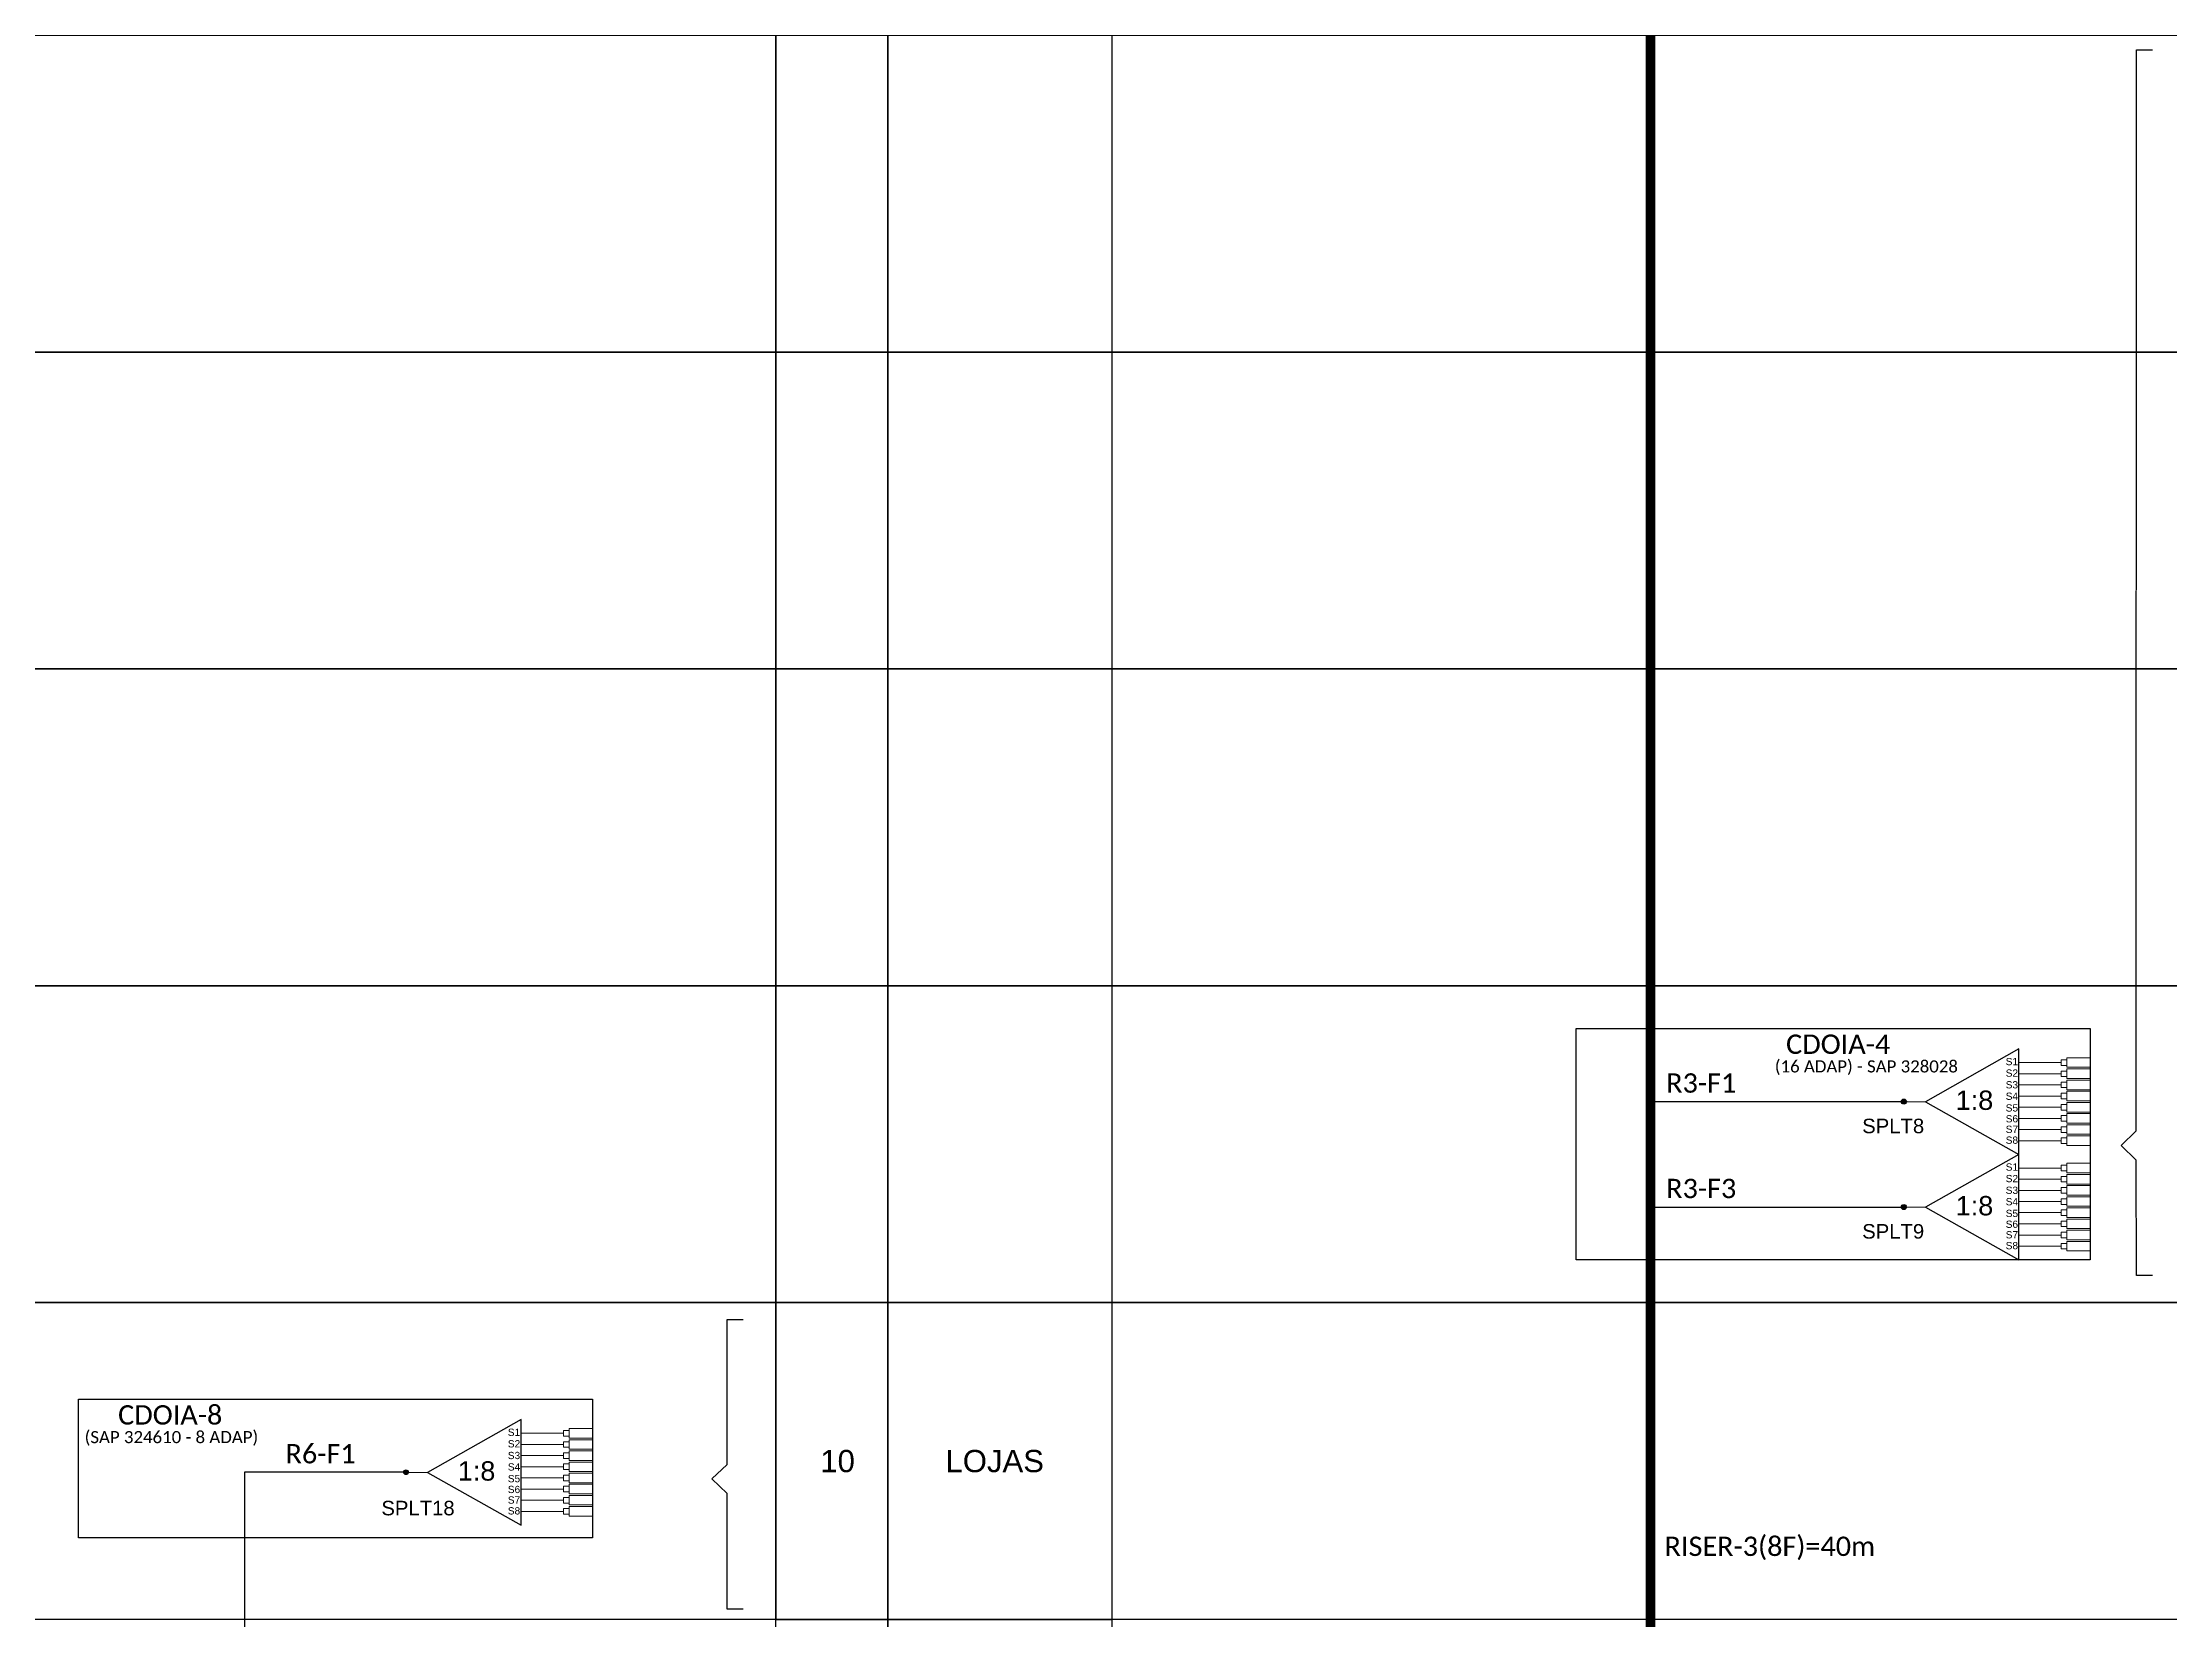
# Model space of a CAD drawing. Header units: millimetres. Extents: x 2752 to 3823, y -3651 to -2634.
# Drawn here: x 3192.4 to 3412.2, y -3452.5 to -3289.5 of the extents above; entities that cross this region are included whole.
import ezdxf
from ezdxf.enums import TextEntityAlignment as Align

# ---------------------------------------------------------------- set-up
doc = ezdxf.new("R2010")
doc.units = ezdxf.units.MM
doc.styles.add('ARIAL', font='arial.ttf')
doc.styles.add('WMF-Calibri0', font='calibri.ttf')

# ---------------------------------------------------------------- blocks, each defined once
blk = doc.blocks.new('SPLT_1-8_SC-APC')
at = {"color": 1}
blk.add_lwpolyline([(-7.37, -2.1), (-17.04, -7.55), (-7.37, -13), (-7.37, -2.1)], dxfattribs=at)
at = {"color": 3, "lineweight": 0}
for points in [[(-2.99, -3.51), (-7.37, -3.51)], [(-2.41, -3.02), (-2.41, -4)], [(-2.41, -3.02), (0, -3.02)], [(-2.41, -4), (0, -4)], [(-2.41, -4.17), (-2.41, -5.16)], [(-2.41, -4.17), (0, -4.17)], [(-7.37, -4.66), (-2.99, -4.66)], [(-7.37, -5.82), (-2.99, -5.82)], [(-2.41, -5.16), (0, -5.16)], [(-2.41, -5.32), (-2.41, -6.31)], [(-2.41, -5.32), (0, -5.32)], [(-2.41, -6.31), (0, -6.31)], [(-2.41, -6.48), (-2.41, -7.46)], [(-2.41, -6.48), (0, -6.48)], [(-7.37, -6.97), (-2.99, -6.97)], [(-7.37, -8.12), (-2.99, -8.12)], [(-2.41, -7.46), (0, -7.46)], [(-2.41, -7.63), (-2.41, -8.62)], [(-2.41, -7.63), (0, -7.63)], [(-2.41, -8.62), (0, -8.62)], [(-2.41, -8.78), (-2.41, -9.77)], [(-2.41, -8.78), (0, -8.78)], [(-7.37, -9.28), (-2.99, -9.28)], [(-7.37, -10.43), (-2.99, -10.43)], [(-2.41, -9.77), (0, -9.77)], [(-2.41, -9.94), (-2.41, -10.92)], [(-2.41, -9.94), (0, -9.94)], [(-2.41, -10.92), (0, -10.92)], [(-7.37, -11.58), (-2.99, -11.58)], [(-2.41, -11.09), (-2.41, -12.08)], [(-2.41, -11.09), (0, -11.09)], [(-2.41, -12.08), (0, -12.08)]]:
    blk.add_lwpolyline(points, dxfattribs=at)
for points in [[(-2.99, -3.22), (-2.41, -3.22), (-2.41, -3.8), (-2.99, -3.8)], [(-2.99, -4.38), (-2.41, -4.38), (-2.41, -4.95), (-2.99, -4.95)], [(-2.99, -5.53), (-2.41, -5.53), (-2.41, -6.1), (-2.99, -6.1)], [(-2.99, -6.68), (-2.41, -6.68), (-2.41, -7.26), (-2.99, -7.26)], [(-2.99, -7.84), (-2.41, -7.84), (-2.41, -8.41), (-2.99, -8.41)], [(-2.99, -8.99), (-2.41, -8.99), (-2.41, -9.56), (-2.99, -9.56)], [(-2.99, -10.14), (-2.41, -10.14), (-2.41, -10.72), (-2.99, -10.72)], [(-2.99, -11.3), (-2.41, -11.3), (-2.41, -11.87), (-2.99, -11.87)]]:
    blk.add_lwpolyline(points, close=True, dxfattribs=at)
at = {"color": 1, "lineweight": 0}
blk.add_lwpolyline([(-17.04, -7.55), (-19.26, -7.55)], dxfattribs=at)
at = {"color": 1, "style": 'ARIAL'}
for s, height, p in [('S1', 0.75, (-8.74, -3.78)), ('S2', 0.75, (-8.74, -4.97)), ('1:8', 2, (-13.91, -8.4)), ('S3', 0.75, (-8.74, -6.18)), ('S4', 0.75, (-8.74, -7.36)), ('S5', 0.75, (-8.74, -8.57)), ('S6', 0.75, (-8.74, -9.69)), ('S7', 0.75, (-8.74, -10.78)), ('S8', 0.75, (-8.74, -11.9))]:
    blk.add_text(s, height=height, dxfattribs=at).set_placement(p)

msp = doc.modelspace()

# ---------------------------------------------------------------- hatches: boundary and pattern name
h = msp.add_hatch(color=3)
h.dxf.hatch_style = 1
edge = h.paths.add_edge_path()
edge.add_arc((3384.77, -3398.99), 0.256, 0, 360)
h = msp.add_hatch(color=3)
h.dxf.hatch_style = 1
edge = h.paths.add_edge_path()
edge.add_arc((3384.77, -3409.89), 0.256, 0, 360)
h = msp.add_hatch(color=3)
h.dxf.hatch_style = 1
edge = h.paths.add_edge_path()
edge.add_arc((3229.94, -3437.3), 0.242, 0, 360)

# ---------------------------------------------------------------- linework, layer by layer
at = {"color": 7}
for p, q in [((3358.57, -3398.99), (3384.77, -3398.99)), ((3358.57, -3409.89), (3384.77, -3409.89))]:
    msp.add_line(p, q, dxfattribs=at)
at = {"color": 7, "const_width": 1}
msp.add_lwpolyline([(3358.56, -3272.81), (3358.56, -3454.11), (3373.93, -3454.11), (3373.93, -3461.43)], dxfattribs=at)
for points in [[(3157.23, -3288.79), (3268.18, -3288.79), (3268.18, -3321.53), (3157.23, -3321.53)], [(3302.9, -3288.79), (3413.84, -3288.79), (3413.84, -3321.53), (3302.9, -3321.53)], [(3157.23, -3321.53), (3268.18, -3321.53), (3268.18, -3354.28), (3157.23, -3354.28)], [(3302.9, -3321.53), (3413.84, -3321.53), (3413.84, -3354.28), (3302.9, -3354.28)], [(3157.23, -3354.28), (3268.18, -3354.28), (3268.18, -3387.02), (3157.23, -3387.02)], [(3302.9, -3354.28), (3413.84, -3354.28), (3413.84, -3387.02), (3302.9, -3387.02)], [(3157.23, -3387.02), (3268.18, -3387.02), (3268.18, -3419.77), (3157.23, -3419.77)], [(3302.9, -3387.02), (3413.84, -3387.02), (3413.84, -3419.77), (3302.9, -3419.77)], [(3157.23, -3419.77), (3268.18, -3419.77), (3268.18, -3452.51), (3157.23, -3452.51)], [(3302.9, -3419.77), (3413.84, -3419.77), (3413.84, -3452.51), (3302.9, -3452.51)], [(3302.9, -3485.93), (3302.9, -3525.25), (3279.75, -3525.25), (3279.75, -3452.51), (3302.9, -3452.51), (3302.9, -3479.7)]]:
    msp.add_lwpolyline(points)
for points in [[(3268.18, -3288.79), (3279.75, -3288.79), (3279.75, -3321.53), (3268.18, -3321.53)], [(3279.75, -3288.79), (3302.9, -3288.79), (3302.9, -3321.53), (3279.75, -3321.53)], [(3268.18, -3321.53), (3279.75, -3321.53), (3279.75, -3354.28), (3268.18, -3354.28)], [(3279.75, -3321.53), (3302.9, -3321.53), (3302.9, -3354.28), (3279.75, -3354.28)], [(3268.18, -3354.28), (3279.75, -3354.28), (3279.75, -3387.02), (3268.18, -3387.02)], [(3279.75, -3354.28), (3302.9, -3354.28), (3302.9, -3387.02), (3279.75, -3387.02)], [(3268.18, -3387.02), (3279.75, -3387.02), (3279.75, -3419.77), (3268.18, -3419.77)], [(3279.75, -3387.02), (3302.9, -3387.02), (3302.9, -3419.77), (3279.75, -3419.77)], [(3268.18, -3419.77), (3279.75, -3419.77), (3279.75, -3452.51), (3268.18, -3452.51)], [(3279.75, -3419.77), (3302.9, -3419.77), (3302.9, -3452.51), (3279.75, -3452.51)], [(3268.18, -3452.51), (3279.75, -3452.51), (3279.75, -3525.25), (3268.18, -3525.25)]]:
    msp.add_lwpolyline(points, close=True)
at = {"color": 3}
for points in [[(3410.45, -3416.98), (3408.8, -3416.98), (3408.79, -3405.03), (3407.22, -3403.52), (3408.79, -3402.02), (3408.8, -3290.29), (3410.46, -3290.3)], [(3264.78, -3451.44), (3263.13, -3451.43), (3263.13, -3439.5), (3261.56, -3437.99), (3263.13, -3436.48), (3263.13, -3421.5), (3264.78, -3421.5)]]:
    msp.add_lwpolyline(points, dxfattribs=at)
at = {"color": 1}
msp.add_lwpolyline([(3404.03, -3415.34), (3404.03, -3415.34), (3404.03, -3415.34), (3350.9, -3415.34), (3350.9, -3391.45), (3350.9, -3391.45)], dxfattribs=at)
for points in [[(3350.9, -3391.45), (3404.03, -3391.45), (3404.03, -3415.34), (3350.9, -3415.34)], [(3196.07, -3429.76), (3249.2, -3429.76), (3249.2, -3444.07), (3196.07, -3444.07)]]:
    msp.add_lwpolyline(points, close=True, dxfattribs=at)
at = {"color": 4}
for points in [[(3229.94, -3437.3), (3213.23, -3437.3)], [(3213.23, -3437.3), (3213.23, -3514), (3370.06, -3514), (3370.06, -3509.41)]]:
    msp.add_lwpolyline(points, dxfattribs=at)
at = {"color": 3}
for centre, radius in [((3384.77, -3398.99), 0.256), ((3384.77, -3409.89), 0.256), ((3229.94, -3437.3), 0.242)]:
    msp.add_circle(centre, radius, dxfattribs=at)

# ---------------------------------------------------------------- block references
for p in [(3404.03, -3391.45), (3404.03, -3402.35), (3249.2, -3429.76)]:
    msp.add_blockref('SPLT_1-8_SC-APC', p, dxfattribs=at)

# ---------------------------------------------------------------- texts
at = {"color": 1, "style": 'WMF-Calibri0'}
for s, p in [('CDOIA-4', (3372.59, -3394.06)), ('CDOIA-8', (3200.18, -3432.37))]:
    msp.add_text(s, height=2, dxfattribs=at).set_placement(p)
at = {"color": 7, "style": 'WMF-Calibri0'}
for s, p in [('R3-F1', (3360.2, -3398.07)), ('R3-F3', (3360.2, -3408.97)), ('RISER-3(8F)=40m', (3360.03, -3445.95))]:
    msp.add_text(s, height=2, dxfattribs=at).set_placement(p)
at = {"color": 1, "style": 'WMF-Calibri0'}
for s, p in [('(16 ADAP) - SAP 328028', (3380.89, -3395.98)), ('(SAP 324610 - 8 ADAP)', (3205.69, -3434.29))]:
    msp.add_text(s, height=1.25, dxfattribs=at).set_placement(p, align=Align.CENTER)
at = {"style": 'ARIAL'}
for s, p in [('SPLT8', (3380.46, -3402.26)), ('SPLT9', (3380.46, -3413.15))]:
    msp.add_text(s, height=1.5, dxfattribs=at).set_placement(p)
at = {"color": 4, "style": 'WMF-Calibri0'}
msp.add_text('R6-F1', height=2, dxfattribs=at).set_placement((3217.49, -3436.38))
at = {"style": 'ARIAL'}
for s, p in [('10', (3274.55, -3436.14)), ('LOJAS', (3290.79, -3436.14))]:
    msp.add_text(s, height=2.3, dxfattribs=at).set_placement(p, align=Align.MIDDLE_CENTER)
msp.add_text('SPLT18', height=1.5, dxfattribs=at).set_placement((3231.18, -3441.75), align=Align.CENTER)

doc.saveas('drawing.dxf')
